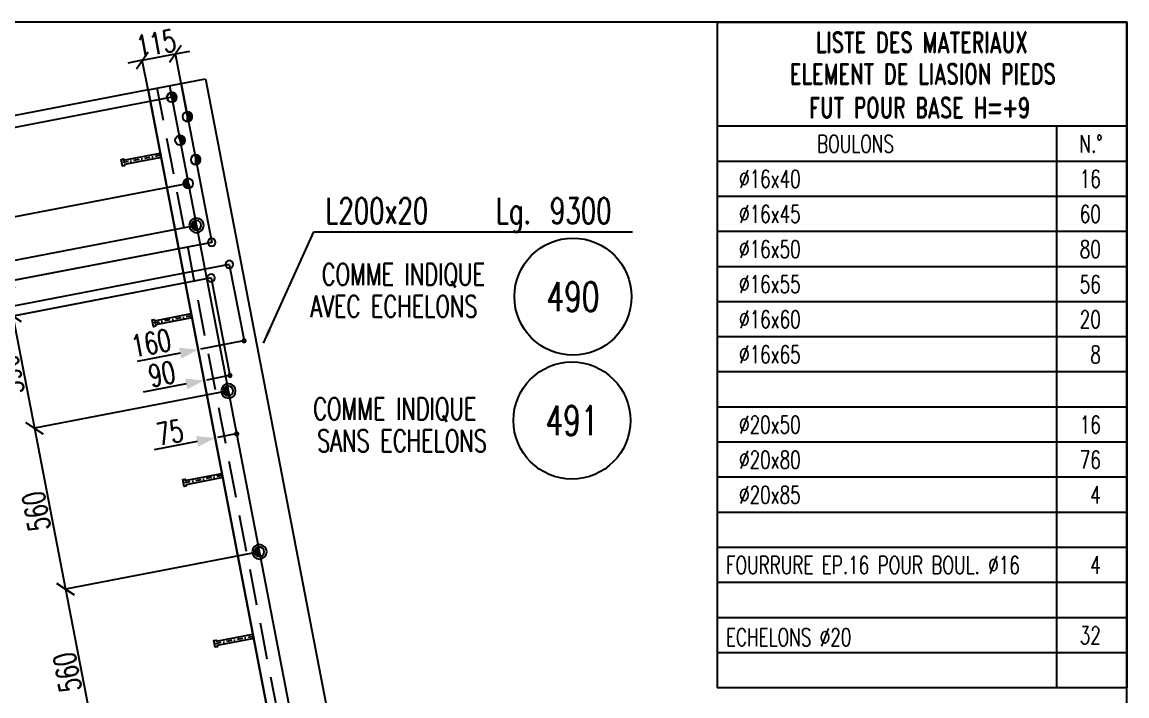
# Model space of a CAD drawing. Extents: x 550527 to 570802, y -80343 to -65993.
# Drawn here: x 567026 to 570802, y -68296 to -65993 of the extents above; entities that cross this region are included whole.
import ezdxf
from ezdxf.enums import TextEntityAlignment as Align

# ---------------------------------------------------------------- set-up
doc = ezdxf.new("R2010")
doc.units = 0
doc.header["$LTSCALE"] = 250
doc.header["$MEASUREMENT"] = 0
doc.linetypes.add('DASHDOT', pattern=[1, 0.5, -0.25, 0, -0.25])
doc.linetypes.add('DASHED', pattern=[0.75, 0.5, -0.25])
doc.layers.get('0').update_dxf_attribs({"linetype": 'CONTINUOUS'})
doc.layers.get('DEFPOINTS').update_dxf_attribs({"linetype": 'CONTINUOUS'})
for name, color, linetype in [('ASSI', 6, 'CONTINUOUS'), ('BOLLINI_1', 7, 'CONTINUOUS'), ('Echelon', 1, 'CONTINUOUS'), ('FORI', 2, 'CONTINUOUS'), ('LINEA_ANG', 2, 'CONTINUOUS'), ('LM', 7, 'CONTINUOUS'), ('LP', 3, 'CONTINUOUS'), ('LS', 7, 'CONTINUOUS'), ('MZ', 6, 'DASHDOT'), ('QT_MAL', 7, 'CONTINUOUS'), ('QT_MPR', 7, 'CONTINUOUS'), ('QT_MSP', 7, 'CONTINUOUS'), ('TESTI_A_P', 7, 'CONTINUOUS'), ('TRAT-Y', 7, 'DASHED')]:
    doc.layers.add(name, color=color, linetype=linetype)
doc.styles.add('QUOTE', font='ROMANS8.SHX', dxfattribs={"width": 0.7})
doc.styles.add('RD', font='ROMAND8.SHX', dxfattribs={"width": 0.7})
doc.styles.add('RQL', font='ROMANS8.SHX', dxfattribs={"width": 0.7})
doc.styles.add('RS', font='ROMANS8.shx', dxfattribs={"width": 0.7})
doc.styles.get("Standard").update_dxf_attribs({"font": 'ROMANS8.SHX', "width": 0.7})
doc.dimstyles.new('FRECCE1', dxfattribs={"dimtxt": 75, "dimasz": 8.33, "dimexe": 0, "dimexo": 0, "dimgap": 1, "dimtad": 1, "dimzin": 0, "dimdsep": 46, "dimtxsty": 'RS', "dimblk1": 'QUOTP', "dimblk2": 'QUOTF', "dimsah": 1, "dimcen": 0, "dimclrd": 2, "dimclre": 2, "dimclrt": 7, "dimadec": 0, "dimazin": 0, "dimtfac": 1, "dimtix": 1, "dimtmove": 2, "dimatfit": 3, "dimldrblk": 'QUOTP', "dimfxl": 1, "dimtolj": 1, "dimtzin": 0, "dimarcsym": 0})
doc.dimstyles.new('TRATTO', dxfattribs={"dimscale": 0, "dimtxt": 75, "dimasz": 50, "dimexe": 0, "dimexo": 0, "dimgap": 10, "dimtad": 1, "dimrnd": 0.5, "dimdsep": 46, "dimtxsty": 'RS', "dimblk1": 'OBLIQUE', "dimblk2": 'OBLIQUE', "dimsah": 1, "dimcen": 0.09, "dimclrd": 2, "dimclre": 2, "dimclrt": 7, "dimadec": 0, "dimazin": 0, "dimtfac": 1, "dimtix": 1, "dimtmove": 2, "dimatfit": 3, "dimfxl": 1, "dimtolj": 1, "dimtzin": 0, "dimarcsym": 0})

# ---------------------------------------------------------------- blocks, each defined once
blk = doc.blocks.new('16')
blk.add_circle((0, 0), 1)
blk = doc.blocks.new('20')
at = {"color": 0}
for p, q in [((0, 0.98), (0.02, 1)), ((0, 0.94), (0.06, 1)), ((1, -0.01), (0, 0.99)), ((0, 0.89), (0.1, 0.99)), ((0, 0.85), (0.14, 0.99)), ((0, 0.8), (0.18, 0.98)), ((0, 0.76), (0.22, 0.98)), ((0, 0.71), (0.25, 0.97)), ((0, 0.67), (0.29, 0.96)), ((1, -0.05), (0, 0.95)), ((0, 0.62), (0.32, 0.95)), ((0, 0.58), (0.36, 0.93)), ((0, 0.53), (0.39, 0.92)), ((0, 0.49), (0.42, 0.91)), ((1, -0.09), (0, 0.9)), ((0, 0.44), (0.45, 0.89)), ((0, 0.4), (0.48, 0.88)), ((0.99, -0.13), (0, 0.86)), ((0, 0.35), (0.51, 0.86)), ((0, 0.31), (0.54, 0.84)), ((0, 0.26), (0.56, 0.83)), ((0.99, -0.17), (0, 0.81)), ((0, 0.22), (0.59, 0.81)), ((0, 0.17), (0.61, 0.79)), ((0.98, -0.21), (0, 0.77)), ((0, 0.13), (0.64, 0.77)), ((0, 0.08), (0.66, 0.75)), ((0, 0.04), (0.69, 0.73)), ((0.97, -0.25), (0, 0.72)), ((0, -0.01), (0.71, 0.7)), ((0.96, -0.28), (0, 0.68)), ((0, -0.05), (0.73, 0.68)), ((0, -0.1), (0.75, 0.66)), ((0.95, -0.32), (0, 0.63)), ((0, -0.14), (0.77, 0.63)), ((0, -0.19), (0.79, 0.61)), ((0.94, -0.35), (0, 0.59)), ((0, -0.23), (0.81, 0.58)), ((0, -0.28), (0.83, 0.56)), ((0.92, -0.38), (0, 0.54)), ((0, -0.32), (0.85, 0.53)), ((0.91, -0.41), (0, 0.5)), ((0, -0.36), (0.87, 0.5)), ((0, -0.41), (0.88, 0.47)), ((0.9, -0.44), (0, 0.45)), ((0, -0.45), (0.9, 0.44)), ((0.88, -0.47), (0, 0.41)), ((0, -0.5), (0.91, 0.41)), ((0, -0.54), (0.92, 0.38)), ((0.87, -0.5), (0, 0.36)), ((0, -0.59), (0.94, 0.35)), ((0.85, -0.53), (0, 0.32)), ((0, -0.63), (0.95, 0.31)), ((0, -0.68), (0.96, 0.28)), ((0.83, -0.56), (0, 0.27)), ((0, -0.72), (0.97, 0.25)), ((0.81, -0.58), (0, 0.23)), ((0, -0.77), (0.98, 0.21)), ((0.79, -0.61), (0, 0.18)), ((0, -0.81), (0.99, 0.17)), ((0.77, -0.63), (0, 0.14)), ((0, -0.86), (0.99, 0.13)), ((0.75, -0.66), (0, 0.09)), ((0, -0.9), (1, 0.09)), ((0.73, -0.68), (0, 0.05)), ((0, -0.95), (1, 0.05)), ((0.71, -0.7), (0, 0.01)), ((0, -0.99), (1, 0.01)), ((1, 0.04), (0.04, 1)), ((1, 0.09), (0.09, 1)), ((0.99, 0.14), (0.14, 0.99)), ((0.98, 0.19), (0.19, 0.98)), ((0.97, 0.25), (0.25, 0.97)), ((0.95, 0.31), (0.31, 0.95)), ((0.92, 0.38), (0.38, 0.92)), ((0.88, 0.47), (0.47, 0.88)), ((0.81, 0.59), (0.59, 0.81)), ((0.69, -0.73), (0, -0.04)), ((0.66, -0.75), (0, -0.08)), ((0.64, -0.77), (0, -0.13)), ((0.61, -0.79), (0, -0.17)), ((0.59, -0.81), (0, -0.22)), ((0.56, -0.83), (0, -0.26)), ((0.54, -0.84), (0, -0.31)), ((0.51, -0.86), (0, -0.35)), ((0.48, -0.88), (0, -0.4)), ((0.45, -0.89), (0, -0.44)), ((0.42, -0.91), (0, -0.49)), ((0.39, -0.92), (0, -0.53)), ((0.36, -0.93), (0, -0.58)), ((0.32, -0.95), (0, -0.62)), ((0.29, -0.96), (0, -0.67)), ((0.25, -0.97), (0, -0.71)), ((0.22, -0.98), (0, -0.76)), ((0.18, -0.98), (0, -0.8)), ((0.14, -0.99), (0, -0.85)), ((0.1, -0.99), (0, -0.89)), ((0.04, -1), (1, -0.04)), ((0.09, -1), (1, -0.09)), ((0.14, -0.99), (0.99, -0.14)), ((0.19, -0.98), (0.98, -0.19)), ((0.25, -0.97), (0.97, -0.25)), ((0.31, -0.95), (0.95, -0.31)), ((0.38, -0.92), (0.92, -0.38)), ((0.47, -0.88), (0.88, -0.47)), ((0.59, -0.81), (0.81, -0.59))]:
    blk.add_line(p, q, dxfattribs=at)
blk.add_line((0, 1), (0, -1))
blk.add_circle((0, 0), 1)
blk = doc.blocks.new('P20')
at = {"color": 0}
for p, q in [((0, 0.98), (0.02, 1)), ((0, 0.94), (0.06, 1)), ((1, -0.01), (0, 0.99)), ((0, 0.89), (0.1, 0.99)), ((0, 0.85), (0.14, 0.99)), ((0, 0.8), (0.18, 0.98)), ((0, 0.76), (0.22, 0.98)), ((0, 0.71), (0.25, 0.97)), ((0, 0.67), (0.29, 0.96)), ((1, -0.05), (0, 0.95)), ((0, 0.62), (0.32, 0.95)), ((0, 0.58), (0.36, 0.93)), ((0, 0.53), (0.39, 0.92)), ((0, 0.49), (0.42, 0.91)), ((1, -0.09), (0, 0.9)), ((0, 0.44), (0.45, 0.89)), ((0, 0.4), (0.48, 0.88)), ((0.99, -0.13), (0, 0.86)), ((0, 0.35), (0.51, 0.86)), ((0, 0.31), (0.54, 0.84)), ((0, 0.26), (0.56, 0.83)), ((0.99, -0.17), (0, 0.81)), ((0, 0.22), (0.59, 0.81)), ((0, 0.17), (0.61, 0.79)), ((0.98, -0.21), (0, 0.77)), ((0, 0.13), (0.64, 0.77)), ((0, 0.08), (0.66, 0.75)), ((0, 0.04), (0.69, 0.73)), ((0.97, -0.25), (0, 0.72)), ((0, -0.01), (0.71, 0.7)), ((0.96, -0.28), (0, 0.68)), ((0, -0.05), (0.73, 0.68)), ((0, -0.1), (0.75, 0.66)), ((0.95, -0.32), (0, 0.63)), ((0, -0.14), (0.77, 0.63)), ((0, -0.19), (0.79, 0.61)), ((0.94, -0.35), (0, 0.59)), ((0, -0.23), (0.81, 0.58)), ((0, -0.28), (0.83, 0.56)), ((0.92, -0.38), (0, 0.54)), ((0, -0.32), (0.85, 0.53)), ((0.91, -0.41), (0, 0.5)), ((0, -0.36), (0.87, 0.5)), ((0, -0.41), (0.88, 0.47)), ((0.9, -0.44), (0, 0.45)), ((0, -0.45), (0.9, 0.44)), ((0.88, -0.47), (0, 0.41)), ((0, -0.5), (0.91, 0.41)), ((0, -0.54), (0.92, 0.38)), ((0.87, -0.5), (0, 0.36)), ((0, -0.59), (0.94, 0.35)), ((0.85, -0.53), (0, 0.32)), ((0, -0.63), (0.95, 0.31)), ((0, -0.68), (0.96, 0.28)), ((0.83, -0.56), (0, 0.27)), ((0, -0.72), (0.97, 0.25)), ((0.81, -0.58), (0, 0.23)), ((0, -0.77), (0.98, 0.21)), ((0.79, -0.61), (0, 0.18)), ((0, -0.81), (0.99, 0.17)), ((0.77, -0.63), (0, 0.14)), ((0, -0.86), (0.99, 0.13)), ((0.75, -0.66), (0, 0.09)), ((0, -0.9), (1, 0.09)), ((0.73, -0.68), (0, 0.05)), ((0, -0.95), (1, 0.05)), ((0.71, -0.7), (0, 0.01)), ((0, -0.99), (1, 0.01)), ((1, 0.04), (0.04, 1)), ((1, 0.09), (0.09, 1)), ((0.99, 0.14), (0.14, 0.99)), ((0.98, 0.19), (0.19, 0.98)), ((0.97, 0.25), (0.25, 0.97)), ((0.95, 0.31), (0.31, 0.95)), ((0.92, 0.38), (0.38, 0.92)), ((0.88, 0.47), (0.47, 0.88)), ((0.81, 0.59), (0.59, 0.81)), ((0.69, -0.73), (0, -0.04)), ((0.66, -0.75), (0, -0.08)), ((0.64, -0.77), (0, -0.13)), ((0.61, -0.79), (0, -0.17)), ((0.59, -0.81), (0, -0.22)), ((0.56, -0.83), (0, -0.26)), ((0.54, -0.84), (0, -0.31)), ((0.51, -0.86), (0, -0.35)), ((0.48, -0.88), (0, -0.4)), ((0.45, -0.89), (0, -0.44)), ((0.42, -0.91), (0, -0.49)), ((0.39, -0.92), (0, -0.53)), ((0.36, -0.93), (0, -0.58)), ((0.32, -0.95), (0, -0.62)), ((0.29, -0.96), (0, -0.67)), ((0.25, -0.97), (0, -0.71)), ((0.22, -0.98), (0, -0.76)), ((0.18, -0.98), (0, -0.8)), ((0.14, -0.99), (0, -0.85)), ((0.1, -0.99), (0, -0.89)), ((0.04, -1), (1, -0.04)), ((0.09, -1), (1, -0.09)), ((0.14, -0.99), (0.99, -0.14)), ((0.19, -0.98), (0.98, -0.19)), ((0.25, -0.97), (0.97, -0.25)), ((0.31, -0.95), (0.95, -0.31)), ((0.38, -0.92), (0.92, -0.38)), ((0.47, -0.88), (0.88, -0.47)), ((0.59, -0.81), (0.81, -0.59))]:
    blk.add_line(p, q, dxfattribs=at)
for radius in [1.5, 1]:
    blk.add_circle((0, 0), radius)
blk = doc.blocks.new('ASSE98')
blk.add_line((0, 0), (1, 0))
at = {"color": 7, "style": 'QUOTE', "width": 0.5, "flags": 1}
for tag, p in [('TI', (1.38308, 6.82731)), ('DI_S', (1.38308, 6.42178)), ('D_S', (1.38308, 6.02092)), ('E_S', (1.38308, 5.68065)), ('NFORI', (1.36454, 5.29792)), ('ALAR', (1.36349, 4.93246)), ('FAM', (1.3775, 4.54645)), ('ALA', (1.38308, 4.19257)), ('DISP2', (1.38308, 3.84971)), ('DISP1', (1.38308, 3.50686)), ('PINZAF', (1.38308, 3.164)), ('PINZAI', (1.38308, 2.82114)), ('TRP', (1.38308, 2.47829)), ('NP', (1.38308, 2.13543)), ('SV', (1.38308, 1.79257)), ('PESO', (1.38308, 1.44971)), ('QUA', (1.38308, 1.10686)), ('LUN', (1.38308, 0.764)), ('PROF', (1.38308, 0.42114)), ('POS', (1.38308, 0.07829))]:
    blk.add_attdef(tag, p, '', height=0.2, dxfattribs=at)
at = {"color": 7, "flags": 1}
for tag, p in [('LAV1', (3.07431, 6.82847)), ('LAV2', (3.07431, 6.49513)), ('LAV3', (3.07431, 6.1618)), ('LAV4', (3.07431, 5.82847)), ('LAV5', (3.07431, 5.49513)), ('LAV6', (3.07431, 5.1618)), ('LAV7', (3.07431, 4.82847)), ('LAV8', (3.07431, 4.49513)), ('LAV9', (3.07431, 4.1618)), ('LAV10', (3.07431, 3.82847))]:
    blk.add_attdef(tag, p, '', height=0.2, dxfattribs=at)
blk = doc.blocks.new('A$C6E393FD9')
at = {"layer": 'Echelon', "color": 3}
blk.add_lwpolyline([(2.5, 0), (0, 19.8), (168.6, 41.4), (167.9, 47.2), (177.8, 48.5), (181.8, 17.1), (171.9, 15.8), (171.2, 21.6), (2.5, 0)], close=True, dxfattribs=at)
at = {"layer": 'MZ', "ltscale": 0.2}
blk.add_line((1.3, 9.9), (179.8, 32.8), dxfattribs=at)
blk = doc.blocks.new('QUOTP')
at = {"layer": 'ASSI', "color": 2, "const_width": 1.07}
blk.add_lwpolyline([(-0.53, 0, 1), (0.53, 0, 1)], format="xyb", close=True, dxfattribs=at)
blk = doc.blocks.new('QUOTF')
at = {"layer": 'LS', "color": 2}
blk.add_line((7.5, 0), (25.5, 0), dxfattribs=at)
blk.add_solid([(7.5, 2.25), (0, 0), (7.5, -2.25)], dxfattribs=at)
blk = doc.blocks.new('*D172')
at = {"layer": 'DEFPOINTS', "color": 0, "transparency": 16777216}
for p in [(567736.5, -67201.2), (567648.1, -67218.3), (567648.1, -67218.3)]:
    blk.add_point(p, dxfattribs=at)
at = {"layer": 'QT_MAL', "color": 2, "lineweight": -2, "transparency": 16777216}
for p, q in [((567728.3, -67202.8), (567656.3, -67216.7)), ((567736.5, -67201.2), (567736.5, -67201.2)), ((567648.1, -67218.3), (567648.1, -67218.3))]:
    blk.add_line(p, q, dxfattribs=at)
at = {"layer": 'QT_MAL', "color": 2, "lineweight": -2, "transparency": 16777216, "xscale": 8.33, "yscale": 8.33, "zscale": 8.33}
for name, p, rotation in [('QUOTF', (567648.1, -67218.3), 190.9154326102516), ('QUOTP', (567736.5, -67201.2), 10.91543261025167)]:
    blk.add_blockref(name, p, dxfattribs=dict(at, rotation=rotation))
at = {"layer": 'QT_MAL', "color": 7, "transparency": 16777216, "insert": (567503.9, -67196.1), "char_height": 75, "attachment_point": 5, "rotation": 10.9154, "style": 'RS'}
blk.add_mtext('\\A1;90', dxfattribs=at)
blk = doc.blocks.new('*D173')
at = {"layer": 'DEFPOINTS', "color": 0, "transparency": 16777216}
for p in [(567784.9, -67082.7), (567627.8, -67113), (567627.8, -67113)]:
    blk.add_point(p, dxfattribs=at)
at = {"layer": 'QT_MAL', "color": 2, "lineweight": -2, "transparency": 16777216}
blk.add_line((567776.7, -67084.3), (567636, -67111.5), dxfattribs=at)
at = {"layer": 'QT_MAL', "color": 2, "lineweight": -2, "transparency": 16777216, "xscale": 8.33, "yscale": 8.33, "zscale": 8.33}
for name, p, rotation in [('QUOTF', (567627.8, -67113), 190.9154326102521), ('QUOTP', (567784.9, -67082.7), 10.91543261025214)]:
    blk.add_blockref(name, p, dxfattribs=dict(at, rotation=rotation))
at = {"layer": 'QT_MAL', "color": 7, "transparency": 16777216, "insert": (567467.1, -67090.6), "char_height": 75, "attachment_point": 5, "rotation": 10.9154, "style": 'RS'}
blk.add_mtext('\\A1;160', dxfattribs=at)
blk = doc.blocks.new('*D174')
at = {"layer": 'DEFPOINTS', "color": 0, "transparency": 16777216}
for p in [(567759.6, -67400.7), (567686, -67414.9), (567686, -67414.9)]:
    blk.add_point(p, dxfattribs=at)
at = {"layer": 'QT_MAL', "color": 2, "lineweight": -2, "transparency": 16777216}
for p, q in [((567751.5, -67402.3), (567694.2, -67413.3)), ((567759.6, -67400.7), (567759.6, -67400.7))]:
    blk.add_line(p, q, dxfattribs=at)
at = {"layer": 'QT_MAL', "color": 2, "lineweight": -2, "transparency": 16777216, "xscale": 8.33, "yscale": 8.33, "zscale": 8.33}
for name, p, rotation in [('QUOTF', (567686, -67414.9), 190.9154326102464), ('QUOTP', (567759.6, -67400.7), 10.91543261024647)]:
    blk.add_blockref(name, p, dxfattribs=dict(at, rotation=rotation))
at = {"layer": 'QT_MAL', "color": 7, "transparency": 16777216, "insert": (567531.2, -67395.7), "char_height": 75, "attachment_point": 5, "rotation": 10.9154, "style": 'RS'}
blk.add_mtext('\\A1;75', dxfattribs=at)
blk = doc.blocks.new('_OBLIQUE')
at = {"color": 0, "linetype": 'ByBlock'}
blk.add_line((-0.5, -0.5), (0.5, 0.5), dxfattribs=at)
blk = doc.blocks.new('*D35')
at = {"layer": 'DEFPOINTS', "color": 0, "transparency": 16777216}
for p in [(567550, -66102.2), (567456.6, -66225.2), (567591.3, -66316.5)]:
    blk.add_point(p, dxfattribs=at)
at = {"layer": 'LS', "color": 2, "lineweight": -2, "transparency": 16777216}
for p, q in [((567437.1, -66124), (567550, -66102.2)), ((567550, -66102.2), (567599.1, -66092.8)), ((567591.3, -66316.5), (567550, -66102.2)), ((567437.1, -66124), (567388, -66133.5)), ((567456.6, -66225.2), (567437.1, -66124))]:
    blk.add_line(p, q, dxfattribs=at)
at = {"layer": 'LS', "color": 2, "lineweight": -2, "transparency": 16777216, "xscale": 50, "yscale": 50, "zscale": 50}
for p, rotation in [((567550, -66102.2), 190.915432614), ((567437.1, -66124), 10.91543261400001)]:
    blk.add_blockref('_OBLIQUE', p, dxfattribs=dict(at, rotation=rotation))
at = {"layer": 'LS', "color": 7, "transparency": 16777216, "insert": (567484.5, -66066.5), "char_height": 75, "attachment_point": 5, "rotation": 10.9154, "style": 'RS'}
blk.add_mtext('\\A1;115', dxfattribs=at)
blk = doc.blocks.new('*D96')
at = {"layer": 'DEFPOINTS', "color": 0, "transparency": 16777216}
for p in [(567456.6, -66225.2), (567537.8, -66250.5), (566482.3, -66454)]:
    blk.add_point(p, dxfattribs=at)
at = {"layer": 'QT_MPR', "color": 2, "lineweight": -2, "transparency": 16777216}
for p, q in [((567456.6, -66225.2), (566474.7, -66414.5)), ((567537.8, -66250.5), (566482.3, -66454)), ((566474.7, -66414.5), (566482.3, -66454))]:
    blk.add_line(p, q, dxfattribs=at)
at = {"layer": 'QT_MPR', "color": 2, "lineweight": -2, "transparency": 16777216, "xscale": 50, "yscale": 50, "zscale": 50}
for p, rotation in [((566474.7, -66414.5), 100.9154326102464), ((566482.3, -66454), 280.9154326102465)]:
    blk.add_blockref('_OBLIQUE', p, dxfattribs=dict(at, rotation=rotation))
at = {"layer": 'QT_MPR', "color": 7, "transparency": 16777216, "insert": (566409.5, -66318.3), "char_height": 75, "attachment_point": 5, "rotation": 100.9154, "style": 'RS'}
blk.add_mtext('\\A1;40.5', dxfattribs=at)
blk = doc.blocks.new('*D97')
at = {"layer": 'DEFPOINTS', "color": 0, "transparency": 16777216}
for p in [(567537.8, -66250.5), (567594.6, -66545), (566539.1, -66748.6)]:
    blk.add_point(p, dxfattribs=at)
at = {"layer": 'QT_MPR', "color": 2, "lineweight": -2, "transparency": 16777216}
for p, q in [((567537.8, -66250.5), (566482.3, -66454)), ((566482.3, -66454), (566539.1, -66748.6)), ((567594.6, -66545), (566539.1, -66748.6))]:
    blk.add_line(p, q, dxfattribs=at)
at = {"layer": 'QT_MPR', "color": 2, "lineweight": -2, "transparency": 16777216, "xscale": 50, "yscale": 50, "zscale": 50}
for p, rotation in [((566482.3, -66454), 100.9154326102464), ((566539.1, -66748.6), 280.9154326102465)]:
    blk.add_blockref('_OBLIQUE', p, dxfattribs=dict(at, rotation=rotation))
at = {"layer": 'QT_MPR', "color": 7, "transparency": 16777216, "insert": (566573.5, -66597.6), "char_height": 75, "attachment_point": 5, "rotation": 100.9154, "style": 'RS'}
blk.add_mtext('\\A1;75x4', dxfattribs=at)
blk = doc.blocks.new('*D98')
at = {"layer": 'DEFPOINTS', "color": 0, "transparency": 16777216}
for p in [(567537.8, -66250.5), (567594.6, -66545), (566539.1, -66748.6)]:
    blk.add_point(p, dxfattribs=at)
at = {"layer": 'QT_MPR', "color": 2, "lineweight": -2, "transparency": 16777216}
for p, q in [((567537.8, -66250.5), (566482.3, -66454)), ((566482.3, -66454), (566539.1, -66748.6)), ((567594.6, -66545), (566539.1, -66748.6))]:
    blk.add_line(p, q, dxfattribs=at)
at = {"layer": 'QT_MPR', "color": 2, "lineweight": -2, "transparency": 16777216, "xscale": 50, "yscale": 50, "zscale": 50}
for p, rotation in [((566482.3, -66454), 100.9154326102464), ((566539.1, -66748.6), 280.9154326102465)]:
    blk.add_blockref('_OBLIQUE', p, dxfattribs=dict(at, rotation=rotation))
at = {"layer": 'QT_MPR', "color": 7, "transparency": 16777216, "insert": (566464, -66610.3), "char_height": 75, "attachment_point": 5, "rotation": 100.9154, "style": 'RS'}
blk.add_mtext('\\A1;300', dxfattribs=at)
blk = doc.blocks.new('*D99')
at = {"layer": 'DEFPOINTS', "color": 0, "transparency": 16777216}
for p in [(567594.6, -66545), (567674.2, -66746.2), (566579.3, -66957.4)]:
    blk.add_point(p, dxfattribs=at)
at = {"layer": 'QT_MPR', "color": 2, "lineweight": -2, "transparency": 16777216}
for p, q in [((567594.6, -66545), (566539.1, -66748.6)), ((566539.1, -66748.6), (566579.3, -66957.4)), ((567674.2, -66746.2), (566579.3, -66957.4))]:
    blk.add_line(p, q, dxfattribs=at)
at = {"layer": 'QT_MPR', "color": 2, "lineweight": -2, "transparency": 16777216, "xscale": 50, "yscale": 50, "zscale": 50}
for p, rotation in [((566539.1, -66748.6), 100.9154326102464), ((566579.3, -66957.4), 280.9154326102465)]:
    blk.add_blockref('_OBLIQUE', p, dxfattribs=dict(at, rotation=rotation))
at = {"layer": 'QT_MPR', "color": 7, "transparency": 16777216, "insert": (566501.1, -66855.9), "char_height": 75, "attachment_point": 5, "rotation": 100.9154, "style": 'RS'}
blk.add_mtext('\\A1;212.5', dxfattribs=at)
blk = doc.blocks.new('*D100')
at = {"layer": 'DEFPOINTS', "color": 0, "transparency": 16777216}
for p in [(567674.2, -66746.2), (567734.5, -66821.4), (566595.5, -67041.1)]:
    blk.add_point(p, dxfattribs=at)
at = {"layer": 'QT_MPR', "color": 2, "lineweight": -2, "transparency": 16777216}
for p, q in [((567674.2, -66746.2), (566579.3, -66957.4)), ((567734.5, -66821.4), (566595.5, -67041.1)), ((566579.3, -66957.4), (566595.5, -67041.1))]:
    blk.add_line(p, q, dxfattribs=at)
at = {"layer": 'QT_MPR', "color": 2, "lineweight": -2, "transparency": 16777216, "xscale": 50, "yscale": 50, "zscale": 50}
for p, rotation in [((566579.3, -66957.4), 100.9154326102464), ((566595.5, -67041.1), 280.9154326102465)]:
    blk.add_blockref('_OBLIQUE', p, dxfattribs=dict(at, rotation=rotation))
at = {"layer": 'QT_MPR', "color": 7, "transparency": 16777216, "insert": (566403.7, -66992.7), "char_height": 75, "attachment_point": 5, "rotation": 100.9154, "style": 'RS'}
blk.add_mtext('\\A1;85', dxfattribs=at)
blk = doc.blocks.new('*D101')
at = {"layer": 'DEFPOINTS', "color": 0, "transparency": 16777216}
for p in [(567734.5, -66821.4), (567672.2, -66867.9), (566601.9, -67074.4)]:
    blk.add_point(p, dxfattribs=at)
at = {"layer": 'QT_MPR', "color": 2, "lineweight": -2, "transparency": 16777216}
for p, q in [((567734.5, -66821.4), (566595.5, -67041.1)), ((567672.2, -66867.9), (566601.9, -67074.4)), ((566595.5, -67041.1), (566601.9, -67074.4))]:
    blk.add_line(p, q, dxfattribs=at)
at = {"layer": 'QT_MPR', "color": 2, "lineweight": -2, "transparency": 16777216, "xscale": 50, "yscale": 50, "zscale": 50}
for p, rotation in [((566595.5, -67041.1), 100.9154326102464), ((566601.9, -67074.4), 280.9154326102465)]:
    blk.add_blockref('_OBLIQUE', p, dxfattribs=dict(at, rotation=rotation))
at = {"layer": 'QT_MPR', "color": 7, "transparency": 16777216, "insert": (566514.1, -67167), "char_height": 75, "attachment_point": 5, "rotation": 100.9154, "style": 'RS'}
blk.add_mtext('\\A1;34', dxfattribs=at)
blk = doc.blocks.new('*D102')
at = {"layer": 'DEFPOINTS', "color": 0, "transparency": 16777216}
for p in [(567672.2, -66867.9), (568005.7, -68359.6), (566891.2, -68574.5)]:
    blk.add_point(p, dxfattribs=at)
at = {"layer": 'QT_MPR', "color": 2, "lineweight": -2, "transparency": 16777216}
for p, q in [((567672.2, -66867.9), (566601.9, -67074.4)), ((566601.9, -67074.4), (566891.2, -68574.5)), ((568005.7, -68359.6), (566891.2, -68574.5))]:
    blk.add_line(p, q, dxfattribs=at)
at = {"layer": 'QT_MPR', "color": 2, "lineweight": -2, "transparency": 16777216, "xscale": 50, "yscale": 50, "zscale": 50}
for p, rotation in [((566601.9, -67074.4), 100.9154326102464), ((566891.2, -68574.5), 280.9154326102465)]:
    blk.add_blockref('_OBLIQUE', p, dxfattribs=dict(at, rotation=rotation))
at = {"layer": 'QT_MPR', "color": 7, "transparency": 16777216, "insert": (566699.9, -67833.4), "char_height": 75, "attachment_point": 5, "rotation": 100.9154, "style": 'RS'}
blk.add_mtext('\\A1;1527.5', dxfattribs=at)
blk = doc.blocks.new('*D113')
at = {"layer": 'DEFPOINTS', "color": 0, "transparency": 16777216}
for p in [(567594.6, -66545), (567622.3, -66688.4), (566959.5, -66816.2)]:
    blk.add_point(p, dxfattribs=at)
at = {"layer": 'QT_MSP', "color": 2, "lineweight": -2, "transparency": 16777216}
for p, q in [((567594.6, -66545), (566931.8, -66672.9)), ((566931.8, -66672.9), (566959.5, -66816.2)), ((567622.3, -66688.4), (566959.5, -66816.2))]:
    blk.add_line(p, q, dxfattribs=at)
at = {"layer": 'QT_MSP', "color": 2, "lineweight": -2, "transparency": 16777216, "xscale": 50, "yscale": 50, "zscale": 50}
for p, rotation in [((566931.8, -66672.9), 100.9154326102464), ((566959.5, -66816.2), 280.9154326102465)]:
    blk.add_blockref('_OBLIQUE', p, dxfattribs=dict(at, rotation=rotation))
at = {"layer": 'QT_MSP', "color": 7, "transparency": 16777216, "insert": (566899, -66753.5), "char_height": 75, "attachment_point": 5, "rotation": 100.9154, "style": 'RS'}
blk.add_mtext('\\A1;146', dxfattribs=at)
blk = doc.blocks.new('*D114')
at = {"layer": 'DEFPOINTS', "color": 0, "transparency": 16777216}
for p in [(567622.3, -66688.4), (567674.2, -66746.2), (566972.1, -66881.6)]:
    blk.add_point(p, dxfattribs=at)
at = {"layer": 'QT_MSP', "color": 2, "lineweight": -2, "transparency": 16777216}
for p, q in [((567622.3, -66688.4), (566959.5, -66816.2)), ((567674.2, -66746.2), (566972.1, -66881.6)), ((566959.5, -66816.2), (566972.1, -66881.6))]:
    blk.add_line(p, q, dxfattribs=at)
at = {"layer": 'QT_MSP', "color": 2, "lineweight": -2, "transparency": 16777216, "xscale": 50, "yscale": 50, "zscale": 50}
for p, rotation in [((566959.5, -66816.2), 100.9154326102464), ((566972.1, -66881.6), 280.9154326102465)]:
    blk.add_blockref('_OBLIQUE', p, dxfattribs=dict(at, rotation=rotation))
at = {"layer": 'QT_MSP', "color": 7, "transparency": 16777216, "insert": (566769.2, -66833.5), "char_height": 75, "attachment_point": 5, "rotation": 100.9154, "style": 'RS'}
blk.add_mtext('\\A1;66.5', dxfattribs=at)
blk = doc.blocks.new('*D115')
at = {"layer": 'DEFPOINTS', "color": 0, "transparency": 16777216}
for p in [(567672.2, -66867.9), (567731.4, -67254), (567068.6, -67381.8)]:
    blk.add_point(p, dxfattribs=at)
at = {"layer": 'QT_MSP', "color": 2, "lineweight": -2, "transparency": 16777216}
for p, q in [((567672.2, -66867.9), (566994.7, -66998.6)), ((566994.7, -66998.6), (567068.6, -67381.8)), ((567731.4, -67254), (567068.6, -67381.8))]:
    blk.add_line(p, q, dxfattribs=at)
at = {"layer": 'QT_MSP', "color": 2, "lineweight": -2, "transparency": 16777216, "xscale": 50, "yscale": 50, "zscale": 50}
for p, rotation in [((566994.7, -66998.6), 100.9154326102464), ((567068.6, -67381.8), 280.9154326102465)]:
    blk.add_blockref('_OBLIQUE', p, dxfattribs=dict(at, rotation=rotation))
at = {"layer": 'QT_MSP', "color": 7, "transparency": 16777216, "insert": (566985, -67199.2), "char_height": 75, "attachment_point": 5, "rotation": 100.9154, "style": 'RS'}
blk.add_mtext('\\A1;390', dxfattribs=at)
blk = doc.blocks.new('*D116')
at = {"layer": 'DEFPOINTS', "color": 0, "transparency": 16777216}
for p in [(567731.4, -67254), (567837.4, -67803.8), (567174.6, -67931.7)]:
    blk.add_point(p, dxfattribs=at)
at = {"layer": 'QT_MSP', "color": 2, "lineweight": -2, "transparency": 16777216}
for p, q in [((567731.4, -67254), (567068.6, -67381.8)), ((567068.6, -67381.8), (567174.6, -67931.7)), ((567837.4, -67803.8), (567174.6, -67931.7))]:
    blk.add_line(p, q, dxfattribs=at)
at = {"layer": 'QT_MSP', "color": 2, "lineweight": -2, "transparency": 16777216, "xscale": 50, "yscale": 50, "zscale": 50}
for p, rotation in [((567068.6, -67381.8), 100.9154326102464), ((567174.6, -67931.7), 280.9154326102465)]:
    blk.add_blockref('_OBLIQUE', p, dxfattribs=dict(at, rotation=rotation))
at = {"layer": 'QT_MSP', "color": 7, "transparency": 16777216, "insert": (567074.9, -67665.7), "char_height": 75, "attachment_point": 5, "rotation": 100.9154, "style": 'RS'}
blk.add_mtext('\\A1;560', dxfattribs=at)
blk = doc.blocks.new('*D117')
at = {"layer": 'DEFPOINTS', "color": 0, "transparency": 16777216}
for p in [(567837.4, -67803.8), (567943.4, -68353.7), (567280.6, -68481.5)]:
    blk.add_point(p, dxfattribs=at)
at = {"layer": 'QT_MSP', "color": 2, "lineweight": -2, "transparency": 16777216}
for p, q in [((567837.4, -67803.8), (567174.6, -67931.7)), ((567174.6, -67931.7), (567280.6, -68481.5)), ((567943.4, -68353.7), (567280.6, -68481.5))]:
    blk.add_line(p, q, dxfattribs=at)
at = {"layer": 'QT_MSP', "color": 2, "lineweight": -2, "transparency": 16777216, "xscale": 50, "yscale": 50, "zscale": 50}
for p, rotation in [((567174.6, -67931.7), 100.9154326102464), ((567280.6, -68481.5), 280.9154326102465)]:
    blk.add_blockref('_OBLIQUE', p, dxfattribs=dict(at, rotation=rotation))
at = {"layer": 'QT_MSP', "color": 7, "transparency": 16777216, "insert": (567181, -68215.6), "char_height": 75, "attachment_point": 5, "rotation": 100.9154, "style": 'RS'}
blk.add_mtext('\\A1;560', dxfattribs=at)
blk = doc.blocks.new('xxx')
blk.add_circle((0, 0), 8)
at = {"color": 3, "style": 'RQL', "width": 0.7}
blk.add_attdef('POS', text='', height=4, dxfattribs=at).set_placement((0, 0), align=Align.MIDDLE)
at = {"style": 'RQL', "width": 0.7, "flags": 1}
for tag, p in [('POS1', (-0.39, -5.42)), ('TIPO', (-0.39, -8.66))]:
    blk.add_attdef(tag, p, '', height=2, dxfattribs=at)

msp = doc.modelspace()

# ---------------------------------------------------------------- linework, layer by layer
at = {"layer": 'ASSI', "color": 6}
msp.add_line((567734.496, -66821.442), (567785.841, -67087.683), dxfattribs=at)
at = {"layer": 'LINEA_ANG'}
for p, q in [((567456.559, -66225.176), (567652.94, -66187.304)), ((567652.94, -66187.304), (569413.988, -75319.046)), ((569217.606, -75356.918), (567456.559, -66225.176))]:
    msp.add_line(p, q, dxfattribs=at)
at = {"layer": 'LP'}
for p, q in [((569402.431, -65993.396), (569402.431, -68269.178)), ((569402.431, -65993.396), (570802.43, -65993.396)), ((570802.43, -65993.396), (570802.43, -68269.178)), ((570802.43, -66349.396), (569402.431, -66349.396)), ((570802.43, -66469.38), (569402.431, -66469.38))]:
    msp.add_line(p, q, dxfattribs=at)
at = {"layer": 'LS', "color": 6}
for p, q in [((567530.212, -66210.972), (569291.259, -75342.714)), ((567569.488, -66203.398), (567674.17, -66746.215)), ((570802.43, -66589.346), (569402.431, -66589.346)), ((568023.819, -66710.688), (569112.488, -66710.688)), ((570802.43, -66709.346), (569402.431, -66709.346)), ((570802.43, -66829.346), (569402.431, -66829.346)), ((567672.186, -66867.949), (567736.458, -67201.229)), ((570802.43, -66949.329), (569402.431, -66949.329)), ((570802.43, -66949.346), (569402.431, -66949.346)), ((570802.43, -66949.346), (569402.431, -66949.346)), ((570802.43, -67069.329), (569402.431, -67069.329)), ((570802.43, -67189.329), (569402.431, -67189.329)), ((570802.43, -67309.312), (569402.431, -67309.312)), ((570802.43, -67429.296), (569402.431, -67429.296)), ((570802.43, -67549.279), (569402.431, -67549.279)), ((570802.43, -67549.279), (569402.431, -67549.279)), ((570802.43, -67669.262), (569402.431, -67669.262)), ((570802.43, -67669.262), (569402.431, -67669.262)), ((570802.43, -67669.262), (569402.431, -67669.262)), ((570802.43, -67789.245), (569402.431, -67789.245)), ((570802.43, -67789.245), (569402.431, -67789.245)), ((570802.43, -67909.228), (569402.431, -67909.228)), ((570802.43, -68029.212), (569402.431, -68029.212)), ((570802.43, -68149.195), (569402.431, -68149.195))]:
    msp.add_line(p, q, dxfattribs=at)
at = {"layer": 'LS', "color": 3}
for p, q in [((570562.16, -66349.396), (570562.16, -68269.178)), ((570562.16, -66349.396), (570562.16, -68269.178)), ((570802.43, -68269.178), (569402.431, -68269.178))]:
    msp.add_line(p, q, dxfattribs=at)
at = {"layer": 'LS', "color": 8}
msp.add_lwpolyline([(550527.43, -65993.396), (550527.43, -80343.396), (566427.43, -80343.396), (566427.43, -78343.396), (570802.43, -78343.396), (570802.43, -65993.396), (550527.43, -65993.396)], close=True, dxfattribs=at)
at = {"layer": 'LS', "color": 6, "const_width": 0.25}
msp.add_lwpolyline([(567456.184, -66225.176, 1), (567456.934, -66225.176, 1)], format="xyb", close=True, dxfattribs=at)
at = {"layer": 'LS', "color": 6}
msp.add_lwpolyline([(567851.536, -67090.392), (568023.819, -66710.688)], dxfattribs=at)
msp.add_solid([(567879.784, -67048.303), (567851.536, -67090.392), (567864.606, -67041.416)], dxfattribs=at)
at = {"layer": 'TRAT-Y'}
msp.add_line((569249.027, -75350.859), (567487.98, -66219.117), dxfattribs=at)

# ---------------------------------------------------------------- block references
at = {"layer": 'ASSI'}
ref = msp.add_blockref('ASSE98', (567456.558, -66225.173), dxfattribs=dict(at, xscale=9300, rotation=280.9154326102465))
ref.add_attrib('PROF', 'L200x20', (568062.769, -66682.1), dxfattribs={"layer": '0', "color": 2, "height": 87.5, "style": 'QUOTE', "width": 0.7})
ref.add_attrib('LUN', '9300', (568830.602, -66682.1), dxfattribs={"layer": '0', "color": 2, "height": 87.5, "style": 'QUOTE', "width": 0.7})
ref.add_attrib('SV', 'Lg.', (568645.436, -66682.1), dxfattribs={"layer": '0', "color": 2, "height": 87.5, "style": 'QUOTE', "width": 0.7})
at = {"layer": 'BOLLINI_1', "xscale": 24.99750000000225, "yscale": 24.99750000000225, "zscale": 24.99750000000225}
for p, values in [((568909.113, -66931.751), {'POS': '490'}), ((568905.616, -67355.099), {'POS': '491'})]:
    msp.add_blockref('xxx', p, dxfattribs=at).add_auto_attribs(values)
at = {"layer": 'FORI'}
for name, p, xscale, yscale, zscale, rotation in [('20', (567537.827, -66250.462), 16.5, 16.5, 16.5, 21.83086522049532), ('20', (567591.306, -66316.53), -16.5, 16.5, 16.5, 180.0000000000103), ('20', (567566.231, -66397.748), 16.5, 16.5, 16.5, 21.8308652204953), ('20', (567619.71, -66463.816), -16.5, 16.5, 16.5, 180.0000000000103), ('20', (567594.635, -66545.034), -16.5, 16.5, 16.5, 21.83086522049526), ('P20', (567622.282, -66688.392), -16.5, 16.5, 16.5, 14.2878129977213), ('16', (567674.17, -66746.215), -12.99999999999999, 13, 13, 21.87341759849535), ('16', (567734.496, -66821.442), -13, 13, 13, 21.83086522049526), ('16', (567672.186, -66867.949), -13, 13, 13, 22.78603384349524), ('P20', (567731.353, -67253.971), -16.5, 16.5, 16.5, 14.2878129977213), ('P20', (567837.395, -67803.84), -16.5, 16.5, 16.5, 14.2878129977213)]:
    msp.add_blockref(name, p, dxfattribs=dict(at, xscale=xscale, yscale=yscale, zscale=zscale, rotation=rotation))
at = {"layer": 'LS', "color": 6, "xscale": 0.75, "yscale": 0.75, "zscale": 0.75, "rotation": 183.6182233075684}
for p in [(567500.161, -66441.289), (567605.918, -66989.684), (567711.202, -67535.625), (567817.244, -68085.493)]:
    msp.add_blockref('A$C6E393FD9', p, dxfattribs=at)

# ---------------------------------------------------------------- texts
at = {"layer": 'LM', "style": 'RD', "width": 0.7}
for s, p in [('LISTE DES MATERIAUX', (570100.739, -66062.481)), ('ELEMENT DE LIASION PIEDS', (570104.654, -66170.483)), ('FUT POUR BASE H=+9', (570093.884, -66285.943))]:
    msp.add_text(s, height=69.993, dxfattribs=at).set_placement(p, align=Align.MIDDLE)
at = {"layer": 'LM', "char_height": 59.9916, "style": 'RD'}
for s, insert, attachment_point in [('BOULONS', (569743.477, -66409.388), 4), ('N.°', (570719.442, -66409.388), 6)]:
    msp.add_mtext(s, dxfattribs=dict(at, insert=insert, attachment_point=attachment_point))
at = {"layer": 'LS', "color": 7, "style": 'RS', "width": 0.7}
for s, p in [('∅16x40', (569476.814, -66559.333)), ('∅16x45', (569476.814, -66679.333)), ('∅16x50', (569476.814, -66799.317)), ('∅16x55', (569476.814, -66919.3)), ('∅16x60', (569476.814, -67039.3)), ('∅16x65', (569476.814, -67159.3)), ('∅20x50', (569476.814, -67399.283)), ('∅20x80', (569476.814, -67519.266)), ('∅20x85', (569476.814, -67639.249)), ('FOURRURE EP.16 POUR BOUL. %%C16', (569432.161, -67879.249)), ('ECHELONS %%C20', (569432.161, -68125.916))]:
    msp.add_text(s, height=59.9916, dxfattribs=at).set_placement(p)
for s, height, p in [('16', 59.9916, (570713.153, -66559.333)), ('60', 59.9916, (570713.153, -66679.333)), ('80', 59.9916, (570713.153, -66799.317)), ('56', 59.9916, (570713.153, -66919.333)), ('20', 59.9916, (570713.153, -67039.333)), ('8', 59.992, (570713.153, -67159.333)), ('16', 59.9916, (570713.153, -67399.283)), ('76', 59.9916, (570713.153, -67519.266)), ('4', 59.992, (570713.153, -67639.249)), ('4', 59.992, (570713.153, -67879.216)), ('32', 59.9916, (570713.153, -68119.182))]:
    msp.add_text(s, height=height, dxfattribs=at).set_placement(p, align=Align.RIGHT)
at = {"layer": 'TESTI_A_P', "style": 'RS', "width": 0.7}
for s, p in [('COMME INDIQUE', (568050.35, -66893.015)), ('AVEC ECHELONS', (568011.6, -67002.428)), ('COMME INDIQUE', (568021.04, -67352.555)), ('SANS ECHELONS', (568034.598, -67461.969))]:
    msp.add_text(s, height=75, dxfattribs=at).set_placement(p)

# ---------------------------------------------------------------- dimensions: what is measured, and where the dimension line sits
at = {"layer": 'LS', "color": 6}
dim = msp.add_linear_dim(base=(567549.982, -66102.249), p1=(567456.559, -66225.176), p2=(567591.306, -66316.53), angle=10.915433, text='115', dimstyle='TRATTO', override={"dimscale": 1}, dxfattribs=at)
dim.commit()
dim.dimension.update_dxf_attribs({"geometry": '*D35', "text_midpoint": (567484.522, -66066.498)})
at = {"layer": 'QT_MAL'}
for base, p1, p2, angle, text, picture, middle in [((567627.781, -67113.032), (567784.886, -67082.734), (567627.781, -67113.032), 190.915433, '160', '*D173', (567467.095, -67090.618)), ((567648.077, -67218.273), (567736.458, -67201.229), (567648.077, -67218.273), 190.915433, '90', '*D172', (567503.908, -67196.124)), ((567685.996, -67414.9), (567759.649, -67400.696), (567685.996, -67414.9), 10.915433, '75', '*D174', (567531.237, -67395.747))]:
    dim = msp.add_linear_dim(base=base, p1=p1, p2=p2, angle=angle, text=text, dimstyle='FRECCE1', dxfattribs=at)
    dim.commit()
    dim.dimension.update_dxf_attribs({"geometry": picture, "text_midpoint": middle, "dimtype": 160})
at = {"layer": 'QT_MPR'}
for base, p1, p2, text, picture, middle in [((566482.267, -66454.025), (567456.558, -66225.173), (567537.827, -66250.462), '40.5', '*D96', (566409.478, -66318.306)), ((566539.075, -66748.598), (567537.827, -66250.462), (567594.635, -66545.034), '300', '*D98', (566464.03, -66610.306)), ((566539.075, -66748.598), (567537.827, -66250.462), (567594.635, -66545.034), '75x4', '*D97', (566573.491, -66597.634)), ((566595.483, -67041.1), (567674.17, -66746.215), (567734.496, -66821.442), '85', '*D100', (566403.746, -66992.709)), ((566601.896, -67074.353), (567734.496, -66821.442), (567672.186, -66867.949), '34', '*D101', (566514.062, -67167.012)), ((566891.204, -68574.529), (567672.186, -66867.949), (568005.669, -68359.605), '1527.5', '*D102', (566699.909, -67833.436))]:
    dim = msp.add_linear_dim(base=base, p1=p1, p2=p2, angle=100.915433, text=text, dimstyle='TRATTO', override={"dimscale": 1}, dxfattribs=at)
    dim.commit()
    dim.dimension.update_dxf_attribs({"geometry": picture, "text_midpoint": middle, "dimtype": 160})
dim = msp.add_linear_dim(base=(566579.333, -66957.353), p1=(567594.635, -66545.034), p2=(567674.17, -66746.215), angle=100.915433, dimstyle='TRATTO', override={"dimscale": 1}, dxfattribs=at)
dim.commit()
dim.dimension.update_dxf_attribs({"geometry": '*D99', "text_midpoint": (566501.08, -66855.923), "dimtype": 160})
at = {"layer": 'QT_MSP'}
for base, p1, p2, text, picture, middle in [((566959.484, -66816.212), (567594.635, -66545.034), (567622.282, -66688.392), '146', '*D113', (566899.02, -66753.528)), ((567068.556, -67381.791), (567672.186, -66867.949), (567731.353, -67253.971), '390', '*D115', (566984.967, -67199.195)), ((567174.597, -67931.659), (567731.353, -67253.971), (567837.395, -67803.84), '560', '*D116', (567074.936, -67665.72)), ((567280.639, -68481.528), (567837.395, -67803.84), (567943.436, -68353.708), '560', '*D117', (567180.977, -68215.588))]:
    dim = msp.add_linear_dim(base=base, p1=p1, p2=p2, angle=100.915433, text=text, dimstyle='TRATTO', override={"dimscale": 1}, dxfattribs=at)
    dim.commit()
    dim.dimension.update_dxf_attribs({"geometry": picture, "text_midpoint": middle, "dimtype": 160})
dim = msp.add_linear_dim(base=(566972.096, -66881.609), p1=(567622.282, -66688.392), p2=(567674.17, -66746.215), angle=100.915433, dimstyle='TRATTO', override={"dimscale": 1}, dxfattribs=at)
dim.commit()
dim.dimension.update_dxf_attribs({"geometry": '*D114', "text_midpoint": (566769.231, -66833.53), "dimtype": 160})

doc.saveas('drawing.dxf')
